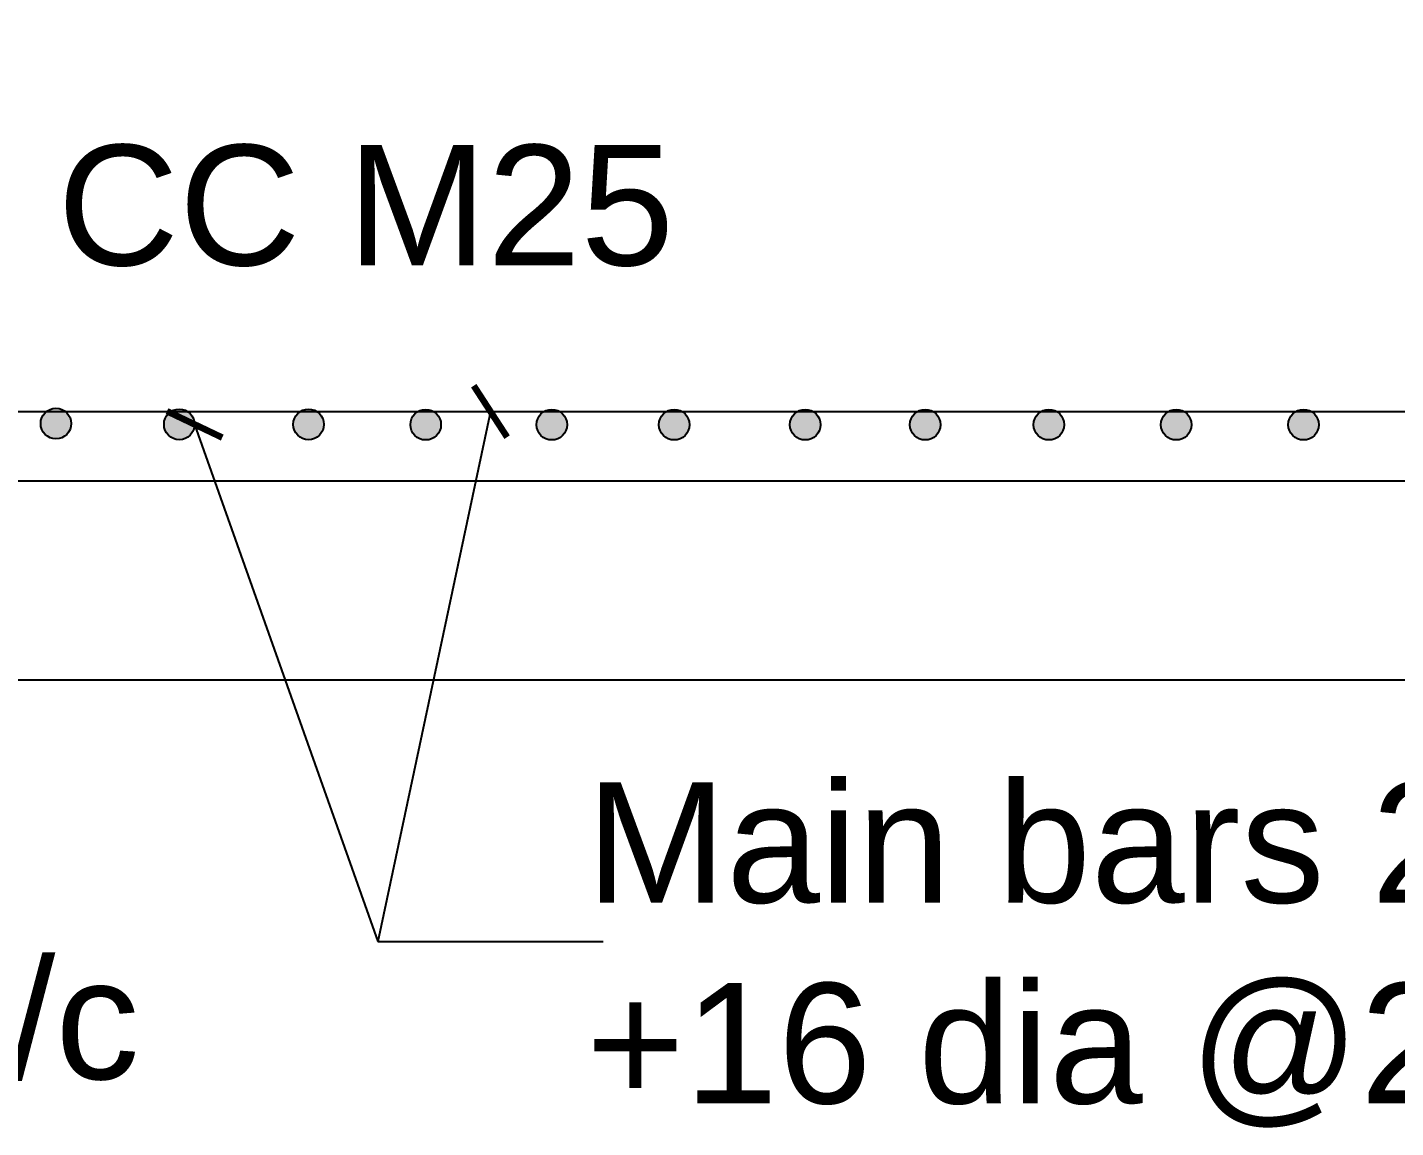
# Model space of a CAD drawing. Header units: inches. Extents: x 322 to 11487, y 352 to 10656.
# Drawn here: x 396.64 to 402.32, y 415.27 to 419.84 of the extents above; entities that cross this region are included whole.
import ezdxf

# ---------------------------------------------------------------- set-up
doc = ezdxf.new("R2010")
doc.units = ezdxf.units.IN
doc.header["$MEASUREMENT"] = 0
doc.layers.add('DIMENSION', color=255, linetype='Continuous')
doc.layers.add('HATCH', color=7, linetype='Continuous')
doc.styles.get("Standard").update_dxf_attribs({"font": 'arial.ttf'})
doc.dimstyles.new('dig', dxfattribs={"dimtxt": 0.3125, "dimasz": 0.18, "dimexe": 0.18, "dimexo": 0.0625, "dimgap": 0.09, "dimtad": 0, "dimtih": 1, "dimtoh": 1, "dimdec": 4, "dimzin": 0, "dimdsep": 46, "dimtxsty": 'Standard', "dimblk": 'ARCHTICK', "dimcen": 0.09, "dimadec": 0, "dimazin": 0, "dimtfac": 1, "dimtdec": 4, "dimtofl": 0, "dimtmove": 0, "dimatfit": 3, "dimldrblk": 'ARCHTICK', "dimfxl": 1, "dimtolj": 1, "dimtzin": 0, "dimarcsym": 0})

# ---------------------------------------------------------------- blocks, each defined once
blk = doc.blocks.new('_ArchTick')
at = {"color": 0, "linetype": 'ByBlock', "const_width": 0.15}
blk.add_lwpolyline([(-0.5, -0.5), (0.5, 0.5)], dxfattribs=at)
blk = doc.blocks.new('*D31')
at = {"layer": 'Defpoints', "color": 0, "ltscale": 0.02, "transparency": 16777216}
for p in [(405.6356, 417.1284), (382.4024, 416.8951), (405.6356, 416.8951)]:
    blk.add_point(p, dxfattribs=at)
at = {"layer": 'DIMENSION', "color": 0, "lineweight": -2, "ltscale": 0.02, "transparency": 16777216}
for p, q in [((382.4024, 416.9576), (382.4024, 417.3084)), ((405.6356, 416.9576), (405.6356, 417.3084)), ((382.4024, 417.1284), (393.1732, 417.1284)), ((405.6356, 417.1284), (394.8648, 417.1284))]:
    blk.add_line(p, q, dxfattribs=at)
at = {"layer": 'DIMENSION', "color": 0, "lineweight": -2, "ltscale": 0.02, "transparency": 16777216, "xscale": 0.18, "yscale": 0.18, "zscale": 0.18, "rotation": 180}
blk.add_blockref('_ArchTick', (382.4024, 417.1284), dxfattribs=at)
at = {"layer": 'DIMENSION', "color": 0, "lineweight": -2, "ltscale": 0.02, "transparency": 16777216, "xscale": 0.18, "yscale": 0.18, "zscale": 0.18}
blk.add_blockref('_ArchTick', (405.6356, 417.1284), dxfattribs=at)
at = {"layer": 'DIMENSION', "color": 0, "ltscale": 0.02, "transparency": 16777216, "insert": (394.019, 417.1284), "char_height": 0.5, "attachment_point": 5}
blk.add_mtext('\\A1;4920', dxfattribs=at)

msp = doc.modelspace()

# ---------------------------------------------------------------- hatches: boundary and pattern name
at = {"layer": 'DIMENSION', "ltscale": 0.02}
h = msp.add_hatch(color=256, dxfattribs=at)
h.paths.add_polyline_path([(382.7694, 418.24374), (382.71968, 418.24374, 0.3008202), (382.68099, 418.18525, 1), (382.80809, 418.18525, 0.3008202)])
h.paths.add_polyline_path([(383.31524, 418.18525, 0.3008202), (383.27656, 418.24374), (383.22683, 418.24374, 0.3008202), (383.18815, 418.18525, 1)])
h.paths.add_polyline_path([(383.87972, 418.18525, 0.3008202), (383.84103, 418.24374), (383.79131, 418.24374, 0.3008202), (383.75262, 418.18525, 1)])
h.paths.add_polyline_path([(384.34757, 418.18525, 0.3008202), (384.30888, 418.24374), (384.25916, 418.24374, 0.3008202), (384.22048, 418.18525, 1)])
h.paths.add_polyline_path([(384.73453, 418.24374), (384.67062, 418.24374, 0.2670644), (384.63903, 418.18881, 1), (384.76612, 418.18881, 0.2670644)])
h.paths.add_polyline_path([(385.21425, 418.18525, 0.3008202), (385.17556, 418.24374), (385.12584, 418.24374, 0.3008202), (385.08715, 418.18525, 1)])
h.paths.add_polyline_path([(385.78072, 418.24374), (385.731, 418.24374, 0.3008202), (385.69231, 418.18525, 1), (385.8194, 418.18525, 0.3008202)])
h.paths.add_polyline_path([(386.18754, 418.24374), (386.13782, 418.24374, 0.3008202), (386.09914, 418.18525, 1), (386.22623, 418.18525, 0.3008202)])
h.paths.add_polyline_path([(386.87716, 418.18525, 0.3008202), (386.83847, 418.24374), (386.78875, 418.24374, 0.3008202), (386.75006, 418.18525, 1)])
h.paths.add_polyline_path([(387.37553, 418.18525, 0.3008202), (387.33684, 418.24374), (387.28712, 418.24374, 0.3008202), (387.24843, 418.18525, 1)])
h.paths.add_polyline_path([(387.844, 418.24374), (387.79427, 418.24374, 0.3008202), (387.75559, 418.18525, 1), (387.88268, 418.18525, 0.3008202)])
h.paths.add_polyline_path([(388.44716, 418.18525, 0.3008202), (388.40847, 418.24374), (388.35875, 418.24374, 0.3008202), (388.32006, 418.18525, 1)])
h.paths.add_polyline_path([(388.87632, 418.24374), (388.8266, 418.24374, 0.3008202), (388.78792, 418.18525, 1), (388.91501, 418.18525, 0.3008202)])
h.paths.add_polyline_path([(389.33356, 418.18881, 0.2670644), (389.30197, 418.24374), (389.23806, 418.24374, 0.2670644), (389.20647, 418.18881, 1)])
h.paths.add_polyline_path([(389.73652, 418.18881, 0.2670644), (389.70493, 418.24374), (389.64102, 418.24374, 0.2670644), (389.60943, 418.18881, 1)])
h.paths.add_polyline_path([(390.1321, 418.24374), (390.06819, 418.24374, 0.2670644), (390.0366, 418.18881, 1), (390.16369, 418.18881, 0.2670644)])
h.paths.add_polyline_path([(390.76885, 418.18881, 0.2670644), (390.73726, 418.24374), (390.67335, 418.24374, 0.2670644), (390.64176, 418.18881, 1)])
h.paths.add_polyline_path([(391.17568, 418.18881, 0.2670644), (391.14408, 418.24374), (391.08017, 418.24374, 0.2670644), (391.04858, 418.18881, 1)])
h.paths.add_polyline_path([(391.8266, 418.18881, 0.2670644), (391.79501, 418.24374), (391.7311, 418.24374, 0.2670644), (391.69951, 418.18881, 1)])
h.paths.add_polyline_path([(392.32497, 418.18881, 0.2670644), (392.29338, 418.24374), (392.22947, 418.24374, 0.2670644), (392.19788, 418.18881, 1)])
h.paths.add_polyline_path([(392.83213, 418.18881, 0.2670644), (392.80054, 418.24374), (392.73663, 418.24374, 0.2670644), (392.70503, 418.18881, 1)])
h.paths.add_polyline_path([(393.3966, 418.18881, 0.2670644), (393.36501, 418.24374), (393.3011, 418.24374, 0.2670644), (393.26951, 418.18881, 1)])
h.paths.add_polyline_path([(393.86446, 418.18881, 0.2670644), (393.83286, 418.24374), (393.76895, 418.24374, 0.2670644), (393.73736, 418.18881, 1)])
h.paths.add_polyline_path([(394.28301, 418.19236, 0.2398206), (394.25686, 418.24374), (394.18206, 418.24374, 0.2398206), (394.15591, 418.19236, 1)])
h.paths.add_polyline_path([(394.77179, 418.19338, 0.2327894), (394.747, 418.24374), (394.66948, 418.24374, 0.2327894), (394.64469, 418.19338, 1)])
h.paths.add_polyline_path([(395.26532, 418.19338, 0.2327894), (395.24053, 418.24374), (395.16302, 418.24374, 0.2327894), (395.13823, 418.19338, 1)])
h.paths.add_polyline_path([(395.77894, 418.19338, 0.2327894), (395.75415, 418.24374), (395.67664, 418.24374, 0.2327894), (395.65185, 418.19338, 1)])
h.paths.add_polyline_path([(396.26714, 418.19338, 0.2327894), (396.24235, 418.24374), (396.16484, 418.24374, 0.2327894), (396.14005, 418.19338, 1)])
h.paths.add_polyline_path([(396.82144, 418.19338, 0.2327894), (396.79665, 418.24374), (396.71914, 418.24374, 0.2327894), (396.69435, 418.19338, 1)])
h.paths.add_polyline_path([(397.30402, 418.24374), (397.23631, 418.24374, 0.2577179), (397.20662, 418.18996, 1), (397.33371, 418.18996, 0.2577179)])
h.paths.add_polyline_path([(397.87062, 418.18996, 0.2577179), (397.84093, 418.24374), (397.77322, 418.24374, 0.2577179), (397.74353, 418.18996, 1)])
h.paths.add_polyline_path([(398.357, 418.18881, 0.2670644), (398.32541, 418.24374), (398.2615, 418.24374, 0.2670644), (398.22991, 418.18881, 1)])
h.paths.add_polyline_path([(398.8808, 418.18881, 0.2670644), (398.84921, 418.24374), (398.7853, 418.24374, 0.2670644), (398.7537, 418.18881, 1)])
h.paths.add_polyline_path([(399.38933, 418.18881, 0.2670644), (399.35774, 418.24374), (399.29383, 418.24374, 0.2670644), (399.26224, 418.18881, 1)])
h.paths.add_polyline_path([(399.93346, 418.18881, 0.2670644), (399.90187, 418.24374), (399.83796, 418.24374, 0.2670644), (399.80637, 418.18881, 1)])
h.paths.add_polyline_path([(400.40023, 418.24374), (400.33632, 418.24374, 0.2670644), (400.30473, 418.18881, 1), (400.43182, 418.18881, 0.2670644)])
h.paths.add_polyline_path([(400.91385, 418.24374), (400.84994, 418.24374, 0.2670644), (400.81835, 418.18881, 1), (400.94545, 418.18881, 0.2670644)])
h.paths.add_polyline_path([(401.44273, 418.24374), (401.37882, 418.24374, 0.2670644), (401.34723, 418.18881, 1), (401.47433, 418.18881, 0.2670644)])
h.paths.add_polyline_path([(402.0032, 418.18881, 0.2670644), (401.97161, 418.24374), (401.9077, 418.24374, 0.2670644), (401.8761, 418.18881, 1)])
h.paths.add_polyline_path([(402.53099, 418.24374), (402.46708, 418.24374, 0.2670644), (402.43549, 418.18881, 1), (402.56259, 418.18881, 0.2670644)])
h.paths.add_polyline_path([(403.03044, 418.18881, 0.2670644), (402.99885, 418.24374), (402.93494, 418.24374, 0.2670644), (402.90335, 418.18881, 1)])
h.paths.add_polyline_path([(403.56441, 418.18881, 0.2670644), (403.53282, 418.24374), (403.46891, 418.24374, 0.2670644), (403.43731, 418.18881, 1)])
h.paths.add_polyline_path([(404.0566, 418.24374), (403.99269, 418.24374, 0.2670644), (403.9611, 418.18881, 1), (404.08819, 418.18881, 0.2670644)])
h.paths.add_polyline_path([(404.53971, 418.24374), (404.4758, 418.24374, 0.2670644), (404.44421, 418.18881, 1), (404.5713, 418.18881, 0.2670644)])
h.paths.add_polyline_path([(404.99033, 418.24374), (404.92642, 418.24374, 0.2670644), (404.89482, 418.18881, 1), (405.02192, 418.18881, 0.2670644)])
h.paths.add_polyline_path([(405.43223, 418.24374), (405.36832, 418.24374, 0.2670644), (405.33673, 418.18881, 1), (405.46382, 418.18881, 0.2670644)])
at = {"layer": 'HATCH'}
h = msp.add_hatch(dxfattribs=at)
h.set_pattern_fill('AR-CONC', color=256, scale=1e-05)
h.set_pattern_definition([(50, (62.64904307, -3.34984511), (7.172601826e-05, -6.275213498e-06), [7.5e-06, -8.25e-05]), (355, (62.64904307, -3.34984511), (-1.3875133361e-05, 7.521921337e-05), [6e-06, -6.6e-05]), (100.45144446, (62.64904905, -3.349845634), (5.7850884673e-05, 6.8943999097e-05), [6.3740192e-06, -7.01142112e-05]), (46.1842, (62.64904307, -3.34982511), (0.000106724133067, -1.655192808e-05), [1.125e-05, -0.00012375]), (96.63563549, (62.64905197, -3.34982649), (9.3466194567e-05, 9.7411860077e-05), [9.5610342e-06, -0.000105171376]), (351.18416399, (62.64904307, -3.34982511), (9.3466194505e-05, 9.7411860027e-05), [9e-06, -9.90000001e-05]), (21, (62.64905307, -3.34983011), (5.9690705212e-05, -4.02618890665e-05), [7.5e-06, -8.25e-05]), (326, (62.64905307, -3.34983011), (2.4331533192e-05, 7.2515004505e-05), [6e-06, -6.6e-05]), (71.45144474, (62.64905805, -3.349833466), (8.4022237673e-05, 3.2253115281e-05), [6.374019e-06, -7.01142112e-05]), (37.5, (62.649043073, -3.34984511), (1.2159855317e-06, 3.32893853831e-05), [0, -6.52e-05, 0, -6.7e-05, 0, -6.625e-05]), (7.5, (62.649043073, -3.34984511), (2.63069537442e-05, 3.94411711882e-05), [0, -3.82e-05, 0, -6.37e-05, 0, -2.525e-05]), (327.5, (62.649020773, -3.34984511), (5.33822436172e-05, -2.2554871734e-06), [0, -2.5e-05, 0, -7.8e-05, 0, -0.0001035]), (317.5, (62.649010773, -3.34984511), (5.83186169342e-05, 1.00104982332e-05), [0, -3.25e-05, 0, -5.18e-05, 0, -7.35e-05])])
h.paths.add_polyline_path([(396.82144, 418.19338, 0.3519417), (396.77159, 418.25543), (396.7442, 418.25543, 0.3519417), (396.69435, 418.19338, 1)])
h = msp.add_hatch(dxfattribs=at)
h.set_pattern_fill('AR-CONC', color=256, scale=1e-05)
h.set_pattern_definition([(50, (63.161311876, -3.35326239), (7.172601826e-05, -6.275213498e-06), [7.5e-06, -8.25e-05]), (355, (63.161311876, -3.35326239), (-1.3875133361e-05, 7.521921337e-05), [6e-06, -6.6e-05]), (100.45144446, (63.161317853, -3.35326291), (5.7850884673e-05, 6.8943999097e-05), [6.3740192e-06, -7.01142112e-05]), (46.1842, (63.16131188, -3.35324239), (0.000106724133067, -1.655192808e-05), [1.125e-05, -0.00012375]), (96.63563549, (63.16132077, -3.35324377), (9.3466194567e-05, 9.7411860077e-05), [9.5610342e-06, -0.000105171376]), (351.18416399, (63.16131188, -3.35324239), (9.3466194505e-05, 9.7411860027e-05), [9e-06, -9.90000001e-05]), (21, (63.161321876, -3.35324739), (5.9690705212e-05, -4.02618890665e-05), [7.5e-06, -8.25e-05]), (326, (63.161321876, -3.35324739), (2.4331533192e-05, 7.2515004505e-05), [6e-06, -6.6e-05]), (71.45144474, (63.16132685, -3.35325074), (8.4022237673e-05, 3.2253115281e-05), [6.374019e-06, -7.01142112e-05]), (37.5, (63.161311876, -3.353262388), (1.2159855317e-06, 3.32893853831e-05), [0, -6.52e-05, 0, -6.7e-05, 0, -6.625e-05]), (7.5, (63.161311876, -3.353262388), (2.63069537442e-05, 3.94411711882e-05), [0, -3.82e-05, 0, -6.37e-05, 0, -2.525e-05]), (327.5, (63.161289576, -3.353262388), (5.33822436172e-05, -2.2554871734e-06), [0, -2.5e-05, 0, -7.8e-05, 0, -0.0001035]), (317.5, (63.161279576, -3.35326239), (5.83186169342e-05, 1.00104982332e-05), [0, -3.25e-05, 0, -5.18e-05, 0, -7.35e-05])])
h.paths.add_polyline_path([(397.33371, 418.18996, 0.3519417), (397.28386, 418.25201), (397.25647, 418.25201, 0.3519417), (397.20662, 418.18996, 1)])
h = msp.add_hatch(dxfattribs=at)
h.set_pattern_fill('AR-CONC', color=256, scale=1e-05)
h.set_pattern_definition([(50, (63.698222085, -3.35326239), (7.172601826e-05, -6.275213498e-06), [7.5e-06, -8.25e-05]), (355, (63.698222085, -3.35326239), (-1.3875133361e-05, 7.521921337e-05), [6e-06, -6.6e-05]), (100.45144446, (63.69822806, -3.35326291), (5.7850884673e-05, 6.8943999097e-05), [6.3740192e-06, -7.01142112e-05]), (46.1842, (63.698222085, -3.35324239), (0.000106724133067, -1.655192808e-05), [1.125e-05, -0.00012375]), (96.63563549, (63.69823098, -3.35324377), (9.3466194567e-05, 9.7411860077e-05), [9.5610342e-06, -0.000105171376]), (351.18416399, (63.69822208, -3.35324239), (9.3466194505e-05, 9.7411860027e-05), [9e-06, -9.90000001e-05]), (21, (63.698232085, -3.35324739), (5.9690705212e-05, -4.02618890665e-05), [7.5e-06, -8.25e-05]), (326, (63.698232085, -3.35324739), (2.4331533192e-05, 7.2515004505e-05), [6e-06, -6.6e-05]), (71.45144474, (63.69823706, -3.35325074), (8.4022237673e-05, 3.2253115281e-05), [6.374019e-06, -7.01142112e-05]), (37.5, (63.698222085, -3.353262388), (1.2159855317e-06, 3.32893853831e-05), [0, -6.52e-05, 0, -6.7e-05, 0, -6.625e-05]), (7.5, (63.698222085, -3.353262388), (2.63069537442e-05, 3.94411711882e-05), [0, -3.82e-05, 0, -6.37e-05, 0, -2.525e-05]), (327.5, (63.698199785, -3.353262388), (5.33822436172e-05, -2.2554871734e-06), [0, -2.5e-05, 0, -7.8e-05, 0, -0.0001035]), (317.5, (63.698189785, -3.35326239), (5.83186169342e-05, 1.00104982332e-05), [0, -3.25e-05, 0, -5.18e-05, 0, -7.35e-05])])
h.paths.add_polyline_path([(397.87062, 418.18996, 0.3519417), (397.82077, 418.25201), (397.79338, 418.25201, 0.3519417), (397.74353, 418.18996, 1)])
h = msp.add_hatch(dxfattribs=at)
h.set_pattern_fill('AR-CONC', color=256, scale=1e-05)
h.set_pattern_definition([(50, (64.1846017, -3.35441347), (7.172601826e-05, -6.275213498e-06), [7.5e-06, -8.25e-05]), (355, (64.1846017, -3.35441347), (-1.3875133361e-05, 7.521921337e-05), [6e-06, -6.6e-05]), (100.45144446, (64.184607674, -3.354413994), (5.7850884673e-05, 6.8943999097e-05), [6.3740192e-06, -7.01142112e-05]), (46.1842, (64.1846017, -3.35439347), (0.000106724133067, -1.655192808e-05), [1.125e-05, -0.00012375]), (96.63563549, (64.18461059, -3.35439485), (9.3466194567e-05, 9.7411860077e-05), [9.5610342e-06, -0.000105171376]), (351.18416399, (64.1846017, -3.35439347), (9.3466194505e-05, 9.7411860027e-05), [9e-06, -9.90000001e-05]), (21, (64.1846117, -3.35439847), (5.9690705212e-05, -4.02618890665e-05), [7.5e-06, -8.25e-05]), (326, (64.1846117, -3.35439847), (2.4331533192e-05, 7.2515004505e-05), [6e-06, -6.6e-05]), (71.45144474, (64.18461667, -3.354401826), (8.4022237673e-05, 3.2253115281e-05), [6.374019e-06, -7.01142112e-05]), (37.5, (64.184601697, -3.35441347), (1.2159855317e-06, 3.32893853831e-05), [0, -6.52e-05, 0, -6.7e-05, 0, -6.625e-05]), (7.5, (64.184601697, -3.35441347), (2.63069537442e-05, 3.94411711882e-05), [0, -3.82e-05, 0, -6.37e-05, 0, -2.525e-05]), (327.5, (64.184579397, -3.35441347), (5.33822436172e-05, -2.2554871734e-06), [0, -2.5e-05, 0, -7.8e-05, 0, -0.0001035]), (317.5, (64.184569397, -3.35441347), (5.83186169342e-05, 1.00104982332e-05), [0, -3.25e-05, 0, -5.18e-05, 0, -7.35e-05])])
h.paths.add_polyline_path([(398.357, 418.18881, 0.3519417), (398.30715, 418.25086), (398.27976, 418.25086, 0.3519417), (398.22991, 418.18881, 1)])
h = msp.add_hatch(dxfattribs=at)
h.set_pattern_fill('AR-CONC', color=256, scale=1e-05)
h.set_pattern_definition([(50, (64.70839586, -3.35441347), (7.172601826e-05, -6.275213498e-06), [7.5e-06, -8.25e-05]), (355, (64.70839586, -3.35441347), (-1.3875133361e-05, 7.521921337e-05), [6e-06, -6.6e-05]), (100.45144446, (64.708401835, -3.354413994), (5.7850884673e-05, 6.8943999097e-05), [6.3740192e-06, -7.01142112e-05]), (46.1842, (64.70839586, -3.35439347), (0.000106724133067, -1.655192808e-05), [1.125e-05, -0.00012375]), (96.63563549, (64.70840475, -3.35439485), (9.3466194567e-05, 9.7411860077e-05), [9.5610342e-06, -0.000105171376]), (351.18416399, (64.70839586, -3.35439347), (9.3466194505e-05, 9.7411860027e-05), [9e-06, -9.90000001e-05]), (21, (64.70840586, -3.35439847), (5.9690705212e-05, -4.02618890665e-05), [7.5e-06, -8.25e-05]), (326, (64.70840586, -3.35439847), (2.4331533192e-05, 7.2515004505e-05), [6e-06, -6.6e-05]), (71.45144474, (64.70841083, -3.354401826), (8.4022237673e-05, 3.2253115281e-05), [6.374019e-06, -7.01142112e-05]), (37.5, (64.708395858, -3.35441347), (1.2159855317e-06, 3.32893853831e-05), [0, -6.52e-05, 0, -6.7e-05, 0, -6.625e-05]), (7.5, (64.70839586, -3.35441347), (2.63069537442e-05, 3.94411711882e-05), [0, -3.82e-05, 0, -6.37e-05, 0, -2.525e-05]), (327.5, (64.708373558, -3.35441347), (5.33822436172e-05, -2.2554871734e-06), [0, -2.5e-05, 0, -7.8e-05, 0, -0.0001035]), (317.5, (64.70836356, -3.35441347), (5.83186169342e-05, 1.00104982332e-05), [0, -3.25e-05, 0, -5.18e-05, 0, -7.35e-05])])
h.paths.add_polyline_path([(398.8808, 418.18881, 0.3519417), (398.83094, 418.25086), (398.80356, 418.25086, 0.3519417), (398.7537, 418.18881, 1)])
h = msp.add_hatch(dxfattribs=at)
h.set_pattern_fill('AR-CONC', color=256, scale=1e-05)
h.set_pattern_definition([(50, (65.21693083, -3.35441347), (7.172601826e-05, -6.275213498e-06), [7.5e-06, -8.25e-05]), (355, (65.21693083, -3.35441347), (-1.3875133361e-05, 7.521921337e-05), [6e-06, -6.6e-05]), (100.45144446, (65.216936804, -3.354413994), (5.7850884673e-05, 6.8943999097e-05), [6.3740192e-06, -7.01142112e-05]), (46.1842, (65.21693083, -3.35439347), (0.000106724133067, -1.655192808e-05), [1.125e-05, -0.00012375]), (96.63563549, (65.21693972, -3.35439485), (9.3466194567e-05, 9.7411860077e-05), [9.5610342e-06, -0.000105171376]), (351.18416399, (65.21693083, -3.35439347), (9.3466194505e-05, 9.7411860027e-05), [9e-06, -9.90000001e-05]), (21, (65.21694083, -3.35439847), (5.9690705212e-05, -4.02618890665e-05), [7.5e-06, -8.25e-05]), (326, (65.21694083, -3.35439847), (2.4331533192e-05, 7.2515004505e-05), [6e-06, -6.6e-05]), (71.45144474, (65.2169458, -3.354401826), (8.4022237673e-05, 3.2253115281e-05), [6.374019e-06, -7.01142112e-05]), (37.5, (65.216930827, -3.35441347), (1.2159855317e-06, 3.32893853831e-05), [0, -6.52e-05, 0, -6.7e-05, 0, -6.625e-05]), (7.5, (65.216930827, -3.35441347), (2.63069537442e-05, 3.94411711882e-05), [0, -3.82e-05, 0, -6.37e-05, 0, -2.525e-05]), (327.5, (65.216908527, -3.35441347), (5.33822436172e-05, -2.2554871734e-06), [0, -2.5e-05, 0, -7.8e-05, 0, -0.0001035]), (317.5, (65.216898527, -3.35441347), (5.83186169342e-05, 1.00104982332e-05), [0, -3.25e-05, 0, -5.18e-05, 0, -7.35e-05])])
h.paths.add_polyline_path([(399.38933, 418.18881, 0.3519417), (399.33948, 418.25086), (399.31209, 418.25086, 0.3519417), (399.26224, 418.18881, 1)])
h = msp.add_hatch(dxfattribs=at)
h.set_pattern_fill('AR-CONC', color=256, scale=1e-05)
h.set_pattern_definition([(50, (65.761061053, -3.35441347), (7.172601826e-05, -6.275213498e-06), [7.5e-06, -8.25e-05]), (355, (65.76106105, -3.35441347), (-1.3875133361e-05, 7.521921337e-05), [6e-06, -6.6e-05]), (100.45144446, (65.76106703, -3.354413994), (5.7850884673e-05, 6.8943999097e-05), [6.3740192e-06, -7.01142112e-05]), (46.1842, (65.76106105, -3.35439347), (0.000106724133067, -1.655192808e-05), [1.125e-05, -0.00012375]), (96.63563549, (65.76106995, -3.35439485), (9.3466194567e-05, 9.7411860077e-05), [9.5610342e-06, -0.000105171376]), (351.18416399, (65.76106105, -3.35439347), (9.3466194505e-05, 9.7411860027e-05), [9e-06, -9.90000001e-05]), (21, (65.761071053, -3.35439847), (5.9690705212e-05, -4.02618890665e-05), [7.5e-06, -8.25e-05]), (326, (65.76107105, -3.35439847), (2.4331533192e-05, 7.2515004505e-05), [6e-06, -6.6e-05]), (71.45144474, (65.76107603, -3.354401826), (8.4022237673e-05, 3.2253115281e-05), [6.374019e-06, -7.01142112e-05]), (37.5, (65.761061053, -3.35441347), (1.2159855317e-06, 3.32893853831e-05), [0, -6.52e-05, 0, -6.7e-05, 0, -6.625e-05]), (7.5, (65.761061053, -3.35441347), (2.63069537442e-05, 3.94411711882e-05), [0, -3.82e-05, 0, -6.37e-05, 0, -2.525e-05]), (327.5, (65.761038753, -3.35441347), (5.33822436172e-05, -2.2554871734e-06), [0, -2.5e-05, 0, -7.8e-05, 0, -0.0001035]), (317.5, (65.761028753, -3.35441347), (5.83186169342e-05, 1.00104982332e-05), [0, -3.25e-05, 0, -5.18e-05, 0, -7.35e-05])])
h.paths.add_polyline_path([(399.93346, 418.18881, 0.3519417), (399.88361, 418.25086), (399.85622, 418.25086, 0.3519417), (399.80637, 418.18881, 1)])
h = msp.add_hatch(dxfattribs=at)
h.set_pattern_fill('AR-CONC', color=256, scale=1e-05)
h.set_pattern_definition([(50, (66.25942323, -3.35441347), (7.172601826e-05, -6.275213498e-06), [7.5e-06, -8.25e-05]), (355, (66.25942323, -3.35441347), (-1.3875133361e-05, 7.521921337e-05), [6e-06, -6.6e-05]), (100.45144446, (66.259429204, -3.354413994), (5.7850884673e-05, 6.8943999097e-05), [6.3740192e-06, -7.01142112e-05]), (46.1842, (66.25942323, -3.35439347), (0.000106724133067, -1.655192808e-05), [1.125e-05, -0.00012375]), (96.63563549, (66.25943212, -3.35439485), (9.3466194567e-05, 9.7411860077e-05), [9.5610342e-06, -0.000105171376]), (351.18416399, (66.25942323, -3.35439347), (9.3466194505e-05, 9.7411860027e-05), [9e-06, -9.90000001e-05]), (21, (66.25943323, -3.35439847), (5.9690705212e-05, -4.02618890665e-05), [7.5e-06, -8.25e-05]), (326, (66.25943323, -3.35439847), (2.4331533192e-05, 7.2515004505e-05), [6e-06, -6.6e-05]), (71.45144474, (66.2594382, -3.354401826), (8.4022237673e-05, 3.2253115281e-05), [6.374019e-06, -7.01142112e-05]), (37.5, (66.259423227, -3.35441347), (1.2159855317e-06, 3.32893853831e-05), [0, -6.52e-05, 0, -6.7e-05, 0, -6.625e-05]), (7.5, (66.259423227, -3.35441347), (2.63069537442e-05, 3.94411711882e-05), [0, -3.82e-05, 0, -6.37e-05, 0, -2.525e-05]), (327.5, (66.259400927, -3.35441347), (5.33822436172e-05, -2.2554871734e-06), [0, -2.5e-05, 0, -7.8e-05, 0, -0.0001035]), (317.5, (66.259390927, -3.35441347), (5.83186169342e-05, 1.00104982332e-05), [0, -3.25e-05, 0, -5.18e-05, 0, -7.35e-05])])
h.paths.add_polyline_path([(400.43182, 418.18881, 0.3519417), (400.38197, 418.25086), (400.35458, 418.25086, 0.3519417), (400.30473, 418.18881, 1)])
h = msp.add_hatch(dxfattribs=at)
h.set_pattern_fill('AR-CONC', color=256, scale=1e-05)
h.set_pattern_definition([(50, (66.773044593, -3.35441347), (7.172601826e-05, -6.275213498e-06), [7.5e-06, -8.25e-05]), (355, (66.77304459, -3.35441347), (-1.3875133361e-05, 7.521921337e-05), [6e-06, -6.6e-05]), (100.45144446, (66.77305057, -3.354413994), (5.7850884673e-05, 6.8943999097e-05), [6.3740192e-06, -7.01142112e-05]), (46.1842, (66.77304459, -3.35439347), (0.000106724133067, -1.655192808e-05), [1.125e-05, -0.00012375]), (96.63563549, (66.77305349, -3.35439485), (9.3466194567e-05, 9.7411860077e-05), [9.5610342e-06, -0.000105171376]), (351.18416399, (66.77304459, -3.35439347), (9.3466194505e-05, 9.7411860027e-05), [9e-06, -9.90000001e-05]), (21, (66.773054593, -3.35439847), (5.9690705212e-05, -4.02618890665e-05), [7.5e-06, -8.25e-05]), (326, (66.77305459, -3.35439847), (2.4331533192e-05, 7.2515004505e-05), [6e-06, -6.6e-05]), (71.45144474, (66.77305957, -3.354401826), (8.4022237673e-05, 3.2253115281e-05), [6.374019e-06, -7.01142112e-05]), (37.5, (66.773044593, -3.35441347), (1.2159855317e-06, 3.32893853831e-05), [0, -6.52e-05, 0, -6.7e-05, 0, -6.625e-05]), (7.5, (66.773044593, -3.35441347), (2.63069537442e-05, 3.94411711882e-05), [0, -3.82e-05, 0, -6.37e-05, 0, -2.525e-05]), (327.5, (66.773022293, -3.35441347), (5.33822436172e-05, -2.2554871734e-06), [0, -2.5e-05, 0, -7.8e-05, 0, -0.0001035]), (317.5, (66.773012293, -3.35441347), (5.83186169342e-05, 1.00104982332e-05), [0, -3.25e-05, 0, -5.18e-05, 0, -7.35e-05])])
h.paths.add_polyline_path([(400.94545, 418.18881, 0.3519417), (400.89559, 418.25086), (400.86821, 418.25086, 0.3519417), (400.81835, 418.18881, 1)])
h = msp.add_hatch(dxfattribs=at)
h.set_pattern_fill('AR-CONC', color=256, scale=1e-05)
h.set_pattern_definition([(50, (67.30192515, -3.35441347), (7.172601826e-05, -6.275213498e-06), [7.5e-06, -8.25e-05]), (355, (67.30192515, -3.35441347), (-1.3875133361e-05, 7.521921337e-05), [6e-06, -6.6e-05]), (100.45144446, (67.30193113, -3.354413994), (5.7850884673e-05, 6.8943999097e-05), [6.3740192e-06, -7.01142112e-05]), (46.1842, (67.30192515, -3.35439347), (0.000106724133067, -1.655192808e-05), [1.125e-05, -0.00012375]), (96.63563549, (67.30193405, -3.35439485), (9.3466194567e-05, 9.7411860077e-05), [9.5610342e-06, -0.000105171376]), (351.18416399, (67.30192515, -3.35439347), (9.3466194505e-05, 9.7411860027e-05), [9e-06, -9.90000001e-05]), (21, (67.30193515, -3.35439847), (5.9690705212e-05, -4.02618890665e-05), [7.5e-06, -8.25e-05]), (326, (67.30193515, -3.35439847), (2.4331533192e-05, 7.2515004505e-05), [6e-06, -6.6e-05]), (71.45144474, (67.301940126, -3.354401826), (8.4022237673e-05, 3.2253115281e-05), [6.374019e-06, -7.01142112e-05]), (37.5, (67.301925152, -3.35441347), (1.2159855317e-06, 3.32893853831e-05), [0, -6.52e-05, 0, -6.7e-05, 0, -6.625e-05]), (7.5, (67.301925152, -3.35441347), (2.63069537442e-05, 3.94411711882e-05), [0, -3.82e-05, 0, -6.37e-05, 0, -2.525e-05]), (327.5, (67.301902852, -3.35441347), (5.33822436172e-05, -2.2554871734e-06), [0, -2.5e-05, 0, -7.8e-05, 0, -0.0001035]), (317.5, (67.30189285, -3.35441347), (5.83186169342e-05, 1.00104982332e-05), [0, -3.25e-05, 0, -5.18e-05, 0, -7.35e-05])])
h.paths.add_polyline_path([(401.47433, 418.18881, 0.3519417), (401.42447, 418.25086), (401.39709, 418.25086, 0.3519417), (401.34723, 418.18881, 1)])
h = msp.add_hatch(dxfattribs=at)
h.set_pattern_fill('AR-CONC', color=256, scale=1e-05)
h.set_pattern_definition([(50, (67.830796186, -3.35441347), (7.172601826e-05, -6.275213498e-06), [7.5e-06, -8.25e-05]), (355, (67.830796186, -3.35441347), (-1.3875133361e-05, 7.521921337e-05), [6e-06, -6.6e-05]), (100.45144446, (67.83080216, -3.354413994), (5.7850884673e-05, 6.8943999097e-05), [6.3740192e-06, -7.01142112e-05]), (46.1842, (67.83079619, -3.35439347), (0.000106724133067, -1.655192808e-05), [1.125e-05, -0.00012375]), (96.63563549, (67.83080508, -3.35439485), (9.3466194567e-05, 9.7411860077e-05), [9.5610342e-06, -0.000105171376]), (351.18416399, (67.83079619, -3.35439347), (9.3466194505e-05, 9.7411860027e-05), [9e-06, -9.90000001e-05]), (21, (67.830806186, -3.35439847), (5.9690705212e-05, -4.02618890665e-05), [7.5e-06, -8.25e-05]), (326, (67.830806186, -3.35439847), (2.4331533192e-05, 7.2515004505e-05), [6e-06, -6.6e-05]), (71.45144474, (67.83081116, -3.354401826), (8.4022237673e-05, 3.2253115281e-05), [6.374019e-06, -7.01142112e-05]), (37.5, (67.830796186, -3.35441347), (1.2159855317e-06, 3.32893853831e-05), [0, -6.52e-05, 0, -6.7e-05, 0, -6.625e-05]), (7.5, (67.830796186, -3.35441347), (2.63069537442e-05, 3.94411711882e-05), [0, -3.82e-05, 0, -6.37e-05, 0, -2.525e-05]), (327.5, (67.830773886, -3.35441347), (5.33822436172e-05, -2.2554871734e-06), [0, -2.5e-05, 0, -7.8e-05, 0, -0.0001035]), (317.5, (67.830763886, -3.35441347), (5.83186169342e-05, 1.00104982332e-05), [0, -3.25e-05, 0, -5.18e-05, 0, -7.35e-05])])
h.paths.add_polyline_path([(402.0032, 418.18881, 0.3519417), (401.95334, 418.25086), (401.92596, 418.25086, 0.3519417), (401.8761, 418.18881, 1)])

# ---------------------------------------------------------------- linework, layer by layer
at = {"layer": 'DIMENSION', "ltscale": 0.02}
for points in [[(381.97034, 421.64588), (381.97559, 420.33448), (382.40237, 419.90808), (382.40237, 417.95516), (388.0285, 417.95516), (405.6356, 417.95516), (405.6356, 419.90808)], [(382.68106, 418.24374), (405.47815, 418.24374)]]:
    msp.add_lwpolyline(points, dxfattribs=at)
for centre in [(396.7579, 418.19338), (397.27017, 418.18996), (397.80708, 418.18996), (398.29346, 418.18881), (398.81725, 418.18881), (399.32579, 418.18881), (399.86992, 418.18881), (400.36828, 418.18881), (400.8819, 418.18881), (401.41078, 418.18881), (401.93965, 418.18881)]:
    msp.add_circle(centre, 0.06355, dxfattribs=at)

# ---------------------------------------------------------------- texts
at = {"layer": 'DIMENSION', "ltscale": 0.02, "char_height": 0.5, "attachment_point": 1}
for s, insert, width in [('CC M25{\\H0.7219x; }', (396.76428, 419.35045), 2.5039768), ('Main bars 25 dia@240\\P+16 dia @240mmc/c', (398.96049, 416.70393), 7.5015067), ('12mm dia @ 220mm c/c', (389.52572, 415.97124), 7.6666595)]:
    msp.add_mtext(s, dxfattribs=dict(at, insert=insert, width=width))

# ---------------------------------------------------------------- dimensions: what is measured, and where the dimension line sits
at = {"layer": 'DIMENSION', "ltscale": 0.02}
dim = msp.add_linear_dim(base=(405.6356, 417.12837), p1=(382.40237, 416.89514), p2=(405.6356, 416.89514), text='4920', dimstyle='dig', override={"dimtxt": 0.5}, dxfattribs=at)
dim.commit()
dim.dimension.update_dxf_attribs({"geometry": '*D31', "text_midpoint": (394.01899, 417.12837)})

# ---------------------------------------------------------------- leaders
for points in [[(398.56237, 418.24374), (398.09456, 416.04328), (399.03017, 416.04328)], [(397.33371, 418.18996), (398.09456, 416.04328)]]:
    msp.add_leader(points, dimstyle='dig', override={"dimtxt": 0.5}, dxfattribs=at)

doc.saveas('drawing.dxf')
